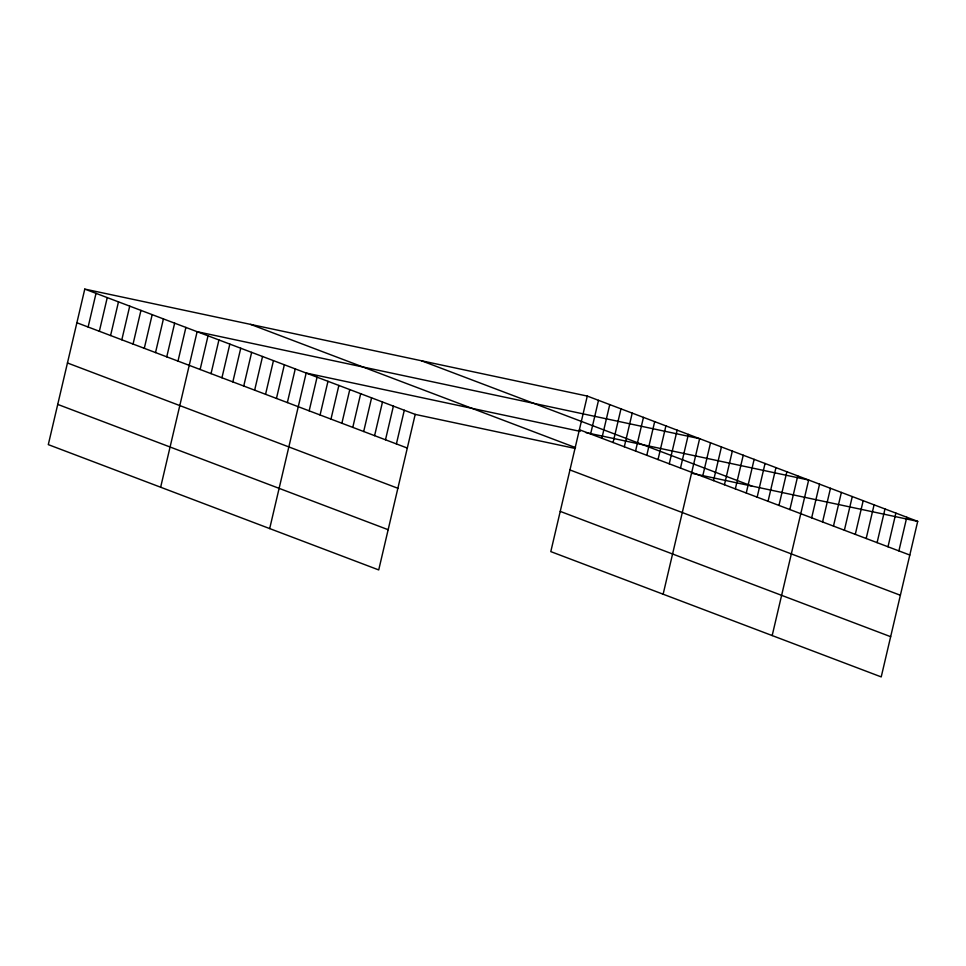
<?xml version="1.0" encoding="UTF-8"?>
<svg xmlns="http://www.w3.org/2000/svg" width="966" height="966" viewBox="0 0 966 966"><rect width="100%" height="100%" fill="white"/><g stroke="black" fill="none" stroke-linecap="round" stroke-linejoin="round"><path stroke-width="1.45" d="M84.779 289.088L48.3 444.626L378.72 569.928L415.199 414.39L84.779 289.088L587.28 396.072L917.7 521.374L881.221 676.912L550.801 551.61L587.28 396.072M88.123 327.015L96.02 293.35M99.353 331.278L107.25 297.613M110.583 335.528L118.48 301.875M121.825 339.79L129.722 306.125M133.054 344.053L140.951 310.388M144.296 348.315L152.181 314.65M155.526 352.578L163.423 318.913M166.756 356.84L174.653 323.175M177.998 361.091L185.895 327.426M160.646 487.226L197.124 331.688L699.625 438.673L663.135 594.211M200.131 369.495L208.028 335.83M211.035 373.625L218.932 339.96M221.939 377.766L229.836 344.101M232.842 381.896L240.739 348.231M243.746 386.026L251.643 352.373M254.65 390.167L262.547 356.502M265.553 394.297L273.45 360.632M276.457 398.439L284.354 364.774M287.361 402.568L295.258 368.903M269.683 528.583L306.162 373.045L580.192 431.379M309.168 410.84L317.065 377.175M320.072 414.982L327.969 381.316M330.976 419.111L338.873 385.446M341.879 423.253L349.777 389.588M352.783 427.383L360.68 393.717M363.687 431.512L371.584 397.859M374.591 435.654L382.488 401.989M385.494 439.784L393.391 406.118M396.398 443.925L404.295 410.26M590.612 434L598.509 400.335M601.854 438.25L609.751 404.597M613.084 442.513L620.981 408.847M624.314 446.775L632.211 413.11M635.556 451.037L643.453 417.372M646.785 455.3L654.682 421.635M658.027 459.562L665.912 425.897M669.257 463.813L677.154 430.16M680.487 468.075L688.384 434.41M702.632 476.48L710.529 442.814M713.536 480.609L721.433 446.944M724.44 484.739L732.337 451.086M735.343 488.881L743.24 455.215M746.247 493.01L754.144 459.345M757.151 497.152L765.048 463.487M768.055 501.282L775.952 467.616M778.958 505.423L786.855 471.758M789.862 509.553L797.759 475.888M772.184 635.556L808.663 480.03L585.891 432.599M811.669 517.824L819.566 484.159M822.573 521.954L830.47 488.301M833.477 526.096L841.374 492.431M844.381 530.225L852.278 496.56M855.284 534.367L863.181 500.702M866.188 538.497L874.085 504.832M877.092 542.638L884.989 508.973M887.995 546.768L895.893 513.103M898.899 550.91L906.796 517.245M415.199 414.39L575.205 448.453M692.079 473.34L917.7 521.374M421.454 360.765L751.874 486.067M579.383 429.737L909.803 555.039M250.605 324.395L575.579 447.632M569.952 469.947L900.372 595.261M76.882 322.753L407.302 448.055M560.232 511.388L890.652 636.691M67.451 362.975L397.871 488.277M57.731 404.404L388.151 529.706"/></g></svg>
